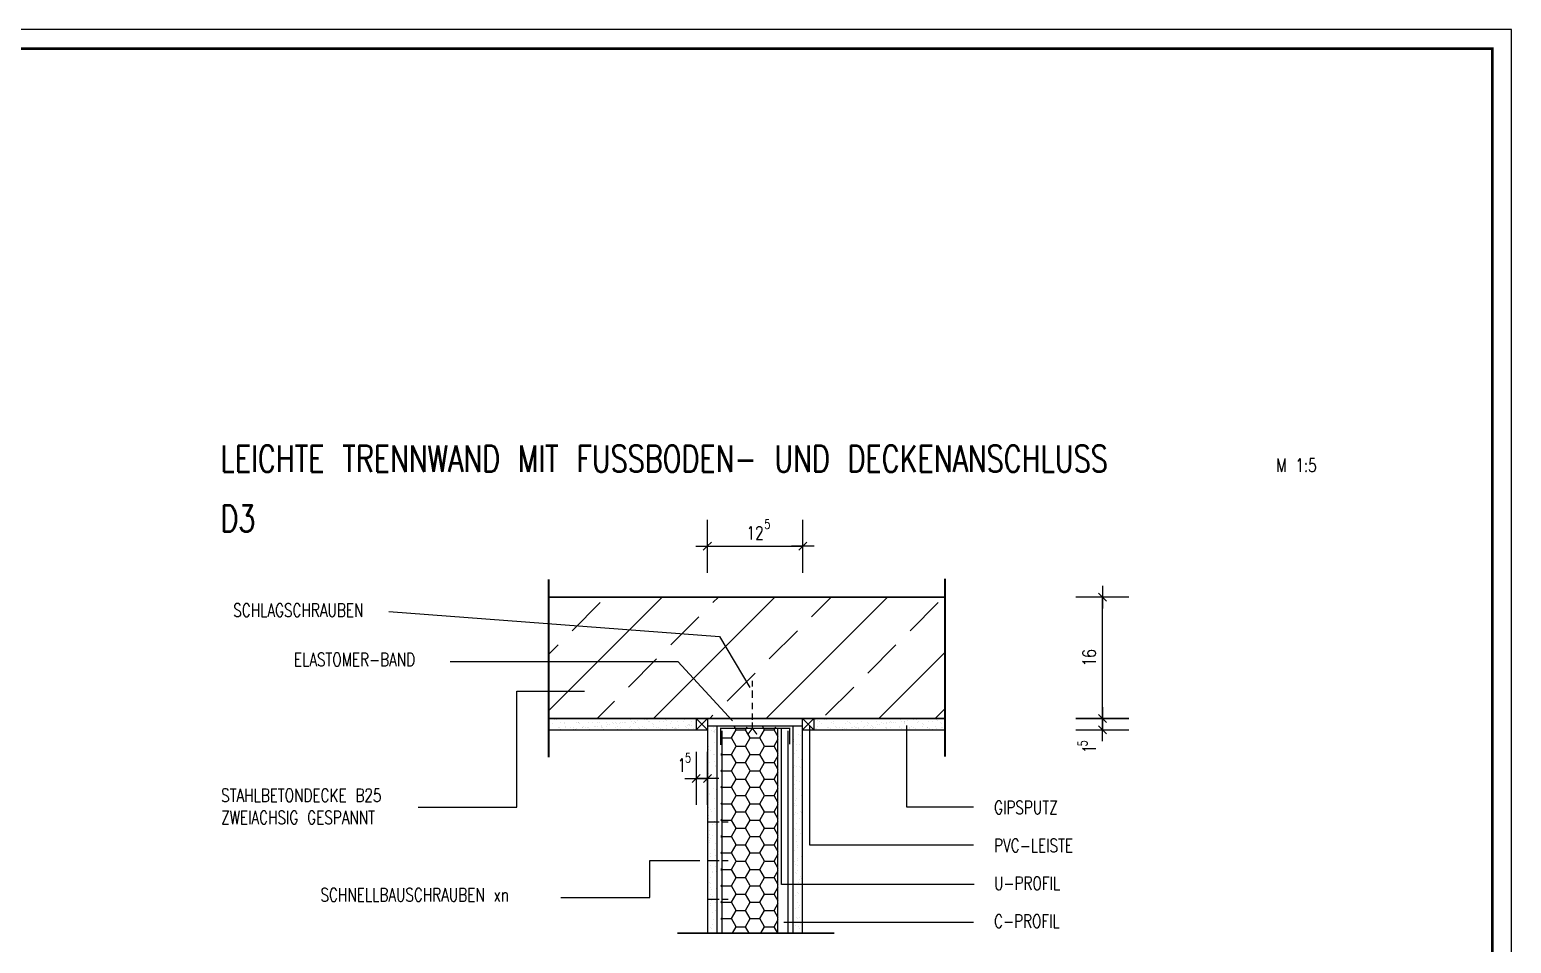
# Model space of a CAD drawing. Extents: x 0 to 21025, y 0 to 14850.
# Drawn here: x 11258 to 21025, y 8828 to 14850 of the extents above; entities that cross this region are included whole.
import ezdxf
from ezdxf.enums import TextEntityAlignment as Align

# ---------------------------------------------------------------- set-up
doc = ezdxf.new("R2010")
doc.units = 0
doc.header["$LTSCALE"] = 175
doc.linetypes.add('GESTRICHELT', pattern=[0.75, 0.5, -0.25])
doc.layers.get('0').update_dxf_attribs({"linetype": 'CONTINUOUS'})
doc.layers.get('DEFPOINTS').update_dxf_attribs({"linetype": 'CONTINUOUS'})
for name, color, linetype in [('BEMASSUNG', 7, 'CONTINUOUS'), ('DAEMMUNG', 4, 'CONTINUOUS'), ('DECKEN', 7, 'CONTINUOUS'), ('DRAHTANKER', 7, 'CONTINUOUS'), ('LEGENDE-35', 7, 'CONTINUOUS'), ('LEGENDE-70', 7, 'CONTINUOUS'), ('MAUERWERK', 6, 'CONTINUOUS'), ('SCHNITTKANTEN', 1, 'GESTRICHELT'), ('SCHRAFFUR', 2, 'CONTINUOUS'), ('TRENNWAND', 8, 'CONTINUOUS')]:
    doc.layers.add(name, color=color, linetype=linetype)
doc.styles.get("Standard").update_dxf_attribs({"font": 'TXT.SHX', "width": 0.75})
doc.dimstyles.get("Standard").update_dxf_attribs({"dimtxt": 0.18, "dimasz": 0.18, "dimexe": 0.18, "dimexo": 0.0625, "dimgap": 0.09, "dimtad": 0, "dimtih": 1, "dimtoh": 1, "dimzin": 0, "dimcen": 0.09, "dimazin": 3, "dimtfac": 1, "dimtofl": 0, "dimtmove": 0, "dimatfit": 3})

# ---------------------------------------------------------------- blocks, each defined once
blk = doc.blocks.new('*X69')
at = {"color": 0}
for p, q in [((13952.375735, 12467.451494), (14699.92424, 13215)), ((13952.375735, 13209.913614), (13957.46212, 13215)), ((14642.386361, 12415), (15442.386361, 13215)), ((15034.857934, 13178.702634), (15071.1553, 13215)), ((15384.848481, 12415), (16184.848481, 13215)), ((15684.51229, 13085.894869), (15813.61742, 13215)), ((14106.780284, 12993.087104), (14292.395814, 13178.702634)), ((16334.166645, 12993.087104), (16519.782175, 13178.702634)), ((14756.434639, 12900.279339), (14942.050169, 13085.894869)), ((15406.088994, 12807.471574), (15591.704525, 12993.087104)), ((13952.375735, 12838.682555), (14013.972519, 12900.279339)), ((16055.74335, 12714.663809), (16241.35888, 12900.279339)), ((14478.011344, 12621.856044), (14663.626874, 12807.471574)), ((16127.310601, 12415), (16564.992137, 12852.681536)), ((15127.665699, 12529.048279), (15313.281229, 12714.663809)), ((15777.320055, 12436.240514), (15962.935585, 12621.856044)), ((14271.1553, 12415), (14385.203579, 12529.048279)), ((15013.61742, 12415), (15034.857934, 12436.240514)), ((16498.541661, 12415), (16564.992137, 12481.450477))]:
    blk.add_line(p, q, dxfattribs=at)
blk = doc.blocks.new('*X71')
at = {"color": 0}
for p, q in [((15025.933963, 12334.803902), (15025.933963, 12334.803902)), ((15035.816656, 12354.816391), (15035.816656, 12354.816391)), ((15036.092365, 12329.314554), (15036.092365, 12329.314554)), ((15042.486637, 12332.570072), (15042.486637, 12332.570072)), ((15043.465138, 12322.558652), (15043.465138, 12322.558652)), ((15046.754305, 12337.544952), (15046.754305, 12337.544952)), ((15052.684485, 12344.070399), (15052.684485, 12344.070399)), ((15005.205314, 12212.325999), (15005.205314, 12212.325999)), ((15008.482628, 12228.940369), (15008.482628, 12228.940369)), ((15045.006371, 12255.497121), (15045.006371, 12255.497121)), ((15012.843081, 12125.948411), (15012.843081, 12125.948411)), ((15021.148129, 12204.994375), (15021.148129, 12204.994375)), ((15040.004804, 12180.438141), (15040.004804, 12180.438141)), ((15045.362472, 12130.22967), (15045.362472, 12130.22967)), ((15047.526106, 12178.42417), (15047.526106, 12178.42417)), ((15001.74498, 12070.205487), (15001.74498, 12070.205487)), ((15008.166385, 12054.097761), (15008.166385, 12054.097761)), ((15025.034214, 12043.351769), (15025.034214, 12043.351769)), ((15028.902582, 12024.496663), (15028.902582, 12024.496663)), ((15041.557956, 12033.723616), (15041.557956, 12033.723616)), ((15048.930729, 12026.967714), (15048.930729, 12026.967714)), ((15049.722924, 12027.237713), (15049.722924, 12027.237713)), ((15050.04584, 12101.35122), (15050.04584, 12101.35122)), ((15052.565574, 12024.278269), (15052.565574, 12024.278269)), ((15053.453264, 12104.830286), (15053.453264, 12104.830286)), ((15000.997607, 11984.708776), (15000.997607, 11984.708776)), ((15003.298132, 11923.490962), (15003.298132, 11923.490962)), ((15010.670905, 11916.73506), (15010.670905, 11916.73506)), ((15011.451248, 11918.63313), (15011.451248, 11918.63313)), ((15040.47152, 11953.933671), (15040.47152, 11953.933671)), ((15055.085309, 11947.205318), (15055.085309, 11947.205318)), ((15057.339349, 11943.187679), (15057.339349, 11943.187679)), ((15003.517341, 11907.635825), (15003.517341, 11907.635825)), ((15006.037076, 11830.562874), (15006.037076, 11830.562874)), ((15045.470395, 11884.847202), (15045.470395, 11884.847202)), ((15048.331091, 11819.922432), (15048.331091, 11819.922432)), ((15057.605043, 11870.132367), (15057.605043, 11870.132367)), ((15007.210571, 11774.614549), (15007.210571, 11774.614549)), ((15008.55681, 11753.489924), (15008.55681, 11753.489924)), ((15015.8117, 11815.641172), (15015.8117, 11815.641172)), ((15025.802993, 11804.111656), (15025.802993, 11804.111656)), ((15047.023547, 11738.132678), (15047.023547, 11738.132678)), ((15054.39632, 11731.376775), (15054.39632, 11731.376775)), ((15060.124777, 11793.059417), (15060.124777, 11793.059417)), ((15008.763723, 11627.900024), (15008.763723, 11627.900024)), ((15011.076544, 11676.416973), (15011.076544, 11676.416973)), ((15012.821249, 11653.215041), (15012.821249, 11653.215041)), ((15029.689078, 11642.469049), (15029.689078, 11642.469049)), ((15031.871201, 11714.189424), (15031.871201, 11714.189424)), ((15052.691544, 11716.930474), (15052.691544, 11716.930474)), ((15058.108127, 11703.947567), (15058.108127, 11703.947567)), ((15013.596279, 11599.344022), (15013.596279, 11599.344022)), ((15014.419867, 11608.325891), (15014.419867, 11608.325891)), ((15016.136496, 11621.144122), (15016.136496, 11621.144122)), ((15045.126383, 11553.050952), (15045.126383, 11553.050952)), ((15050.935986, 11589.256264), (15050.935986, 11589.256264)), ((15061.994212, 11542.30496), (15061.994212, 11542.30496)), ((15012.676162, 11479.02361), (15012.676162, 11479.02361)), ((15016.116013, 11522.271071), (15016.116013, 11522.271071)), ((15018.635747, 11445.198121), (15018.635747, 11445.198121)), ((15018.780319, 11505.333934), (15018.780319, 11505.333934)), ((15051.299711, 11509.615193), (15051.299711, 11509.615193)), ((15052.489138, 11442.541739), (15052.489138, 11442.541739)), ((15059.861912, 11435.785837), (15059.861912, 11435.785837)), ((15002.038806, 11341.750419), (15002.038806, 11341.750419)), ((15014.229314, 11332.309085), (15014.229314, 11332.309085)), ((15021.155482, 11368.12517), (15021.155482, 11368.12517)), ((15030.457856, 11403.228937), (15030.457856, 11403.228937)), ((15034.839821, 11403.882185), (15034.839821, 11403.882185)), ((15055.660163, 11406.623235), (15055.660163, 11406.623235)), ((15017.388486, 11298.018652), (15017.388486, 11298.018652)), ((15017.476112, 11252.332322), (15017.476112, 11252.332322)), ((15021.602087, 11325.553183), (15021.602087, 11325.553183)), ((15023.675216, 11291.052219), (15023.675216, 11291.052219)), ((15034.343941, 11241.58633), (15034.343941, 11241.58633)), ((15056.401578, 11293.665326), (15056.401578, 11293.665326)), ((15000.928596, 11192.285645), (15000.928596, 11192.285645)), ((15018.141753, 11183.432672), (15018.141753, 11183.432672)), ((15021.748938, 11195.026695), (15021.748938, 11195.026695)), ((15026.19495, 11213.979268), (15026.19495, 11213.979268)), ((15028.714685, 11136.906318), (15028.714685, 11136.906318)), ((15049.781246, 11152.168233), (15049.781246, 11152.168233)), ((15054.26833, 11199.307954), (15054.26833, 11199.307954)), ((15057.954729, 11146.950801), (15057.954729, 11146.950801)), ((15002.807585, 11102.510307), (15002.807585, 11102.510307)), ((15031.234419, 11059.833367), (15031.234419, 11059.833367)), ((15037.80844, 11093.574947), (15037.80844, 11093.574947)), ((15058.628782, 11096.315997), (15058.628782, 11096.315997)), ((15019.694905, 11036.718147), (15019.694905, 11036.718147)), ((15027.067678, 11029.962245), (15027.067678, 11029.962245)), ((15035.112719, 11002.346217), (15035.112719, 11002.346217))]:
    blk.add_line(p, q, dxfattribs=at)
blk = doc.blocks.new('*X72')
at = {"color": 0}
for p, q in [((15564.576824, 12338.151908), (15564.576824, 12338.151908)), ((15601.168366, 12306.968926), (15601.168366, 12306.968926)), ((15621.988708, 12309.709976), (15621.988708, 12309.709976)), ((15566.384489, 12255.55775), (15566.384489, 12255.55775)), ((15567.096558, 12261.078957), (15567.096558, 12261.078957)), ((15568.17081, 12277.628458), (15568.17081, 12277.628458)), ((15583.252318, 12244.811758), (15583.252318, 12244.811758)), ((15602.970301, 12245.7406), (15602.970301, 12245.7406)), ((15611.671367, 12306.290275), (15611.671367, 12306.290275)), ((15621.044585, 12302.474734), (15621.044585, 12302.474734)), ((15623.564319, 12225.401783), (15623.564319, 12225.401783)), ((15564.710476, 12135.507947), (15564.710476, 12135.507947)), ((15569.616292, 12184.006006), (15569.616292, 12184.006006)), ((15583.717032, 12201.105393), (15583.717032, 12201.105393)), ((15598.689623, 12155.393661), (15598.689623, 12155.393661)), ((15615.557452, 12144.647669), (15615.557452, 12144.647669)), ((15567.257142, 12095.372386), (15567.257142, 12095.372386)), ((15572.136027, 12106.933056), (15572.136027, 12106.933056)), ((15574.655761, 12029.860105), (15574.655761, 12029.860105)), ((15588.077484, 12098.113436), (15588.077484, 12098.113436)), ((15604.523452, 12099.026075), (15604.523452, 12099.026075)), ((15611.896226, 12092.270173), (15611.896226, 12092.270173)), ((15620.596875, 12102.394695), (15620.596875, 12102.394695)), ((15566.263628, 11988.793422), (15566.263628, 11988.793422)), ((15573.636401, 11982.03752), (15573.636401, 11982.03752)), ((15577.175495, 11952.787154), (15577.175495, 11952.787154)), ((15584.021096, 12005.571645), (15584.021096, 12005.571645)), ((15604.136986, 11996.661687), (15604.136986, 11996.661687)), ((15608.435892, 11950.149662), (15608.435892, 11950.149662)), ((15624.957328, 11999.402737), (15624.957328, 11999.402737)), ((15570.176067, 11839.917008), (15570.176067, 11839.917008)), ((15571.039352, 11854.675031), (15571.039352, 11854.675031)), ((15579.69523, 11875.714203), (15579.69523, 11875.714203)), ((15586.685651, 11890.798154), (15586.685651, 11890.798154)), ((15587.907181, 11843.929039), (15587.907181, 11843.929039)), ((15616.326231, 11905.407556), (15616.326231, 11905.407556)), ((15570.225761, 11785.065147), (15570.225761, 11785.065147)), ((15582.214964, 11798.641252), (15582.214964, 11798.641252)), ((15584.734698, 11721.568302), (15584.734698, 11721.568302)), ((15591.046103, 11787.806197), (15591.046103, 11787.806197)), ((15603.344487, 11754.510941), (15603.344487, 11754.510941)), ((15609.989044, 11803.435137), (15609.989044, 11803.435137)), ((15617.361817, 11796.679235), (15617.361817, 11796.679235)), ((15620.212315, 11743.764949), (15620.212315, 11743.764949)), ((15623.565495, 11792.087456), (15623.565495, 11792.087456)), ((15571.729219, 11693.202483), (15571.729219, 11693.202483)), ((15579.101993, 11686.446581), (15579.101993, 11686.446581)), ((15587.254433, 11644.495351), (15587.254433, 11644.495351)), ((15607.105605, 11686.354449), (15607.105605, 11686.354449)), ((15613.901483, 11654.558723), (15613.901483, 11654.558723)), ((15575.641659, 11544.32607), (15575.641659, 11544.32607)), ((15588.67596, 11604.688926), (15588.67596, 11604.688926)), ((15589.65427, 11580.490915), (15589.65427, 11580.490915)), ((15589.774167, 11567.4224), (15589.774167, 11567.4224)), ((15573.19438, 11474.757908), (15573.19438, 11474.757908)), ((15575.694215, 11453.792311), (15575.694215, 11453.792311)), ((15592.293901, 11490.349449), (15592.293901, 11490.349449)), ((15592.562044, 11443.046319), (15592.562044, 11443.046319)), ((15594.014723, 11477.498958), (15594.014723, 11477.498958)), ((15615.454635, 11507.844198), (15615.454635, 11507.844198)), ((15620.981094, 11504.524837), (15620.981094, 11504.524837)), ((15622.827408, 11501.088296), (15622.827408, 11501.088296)), ((15577.19481, 11397.611545), (15577.19481, 11397.611545)), ((15584.567584, 11390.855643), (15584.567584, 11390.855643)), ((15594.813636, 11413.276499), (15594.813636, 11413.276499)), ((15597.33337, 11336.203548), (15597.33337, 11336.203548)), ((15607.99935, 11353.628222), (15607.99935, 11353.628222)), ((15610.074224, 11376.04721), (15610.074224, 11376.04721)), ((15619.367074, 11358.967785), (15619.367074, 11358.967785)), ((15624.867179, 11342.88223), (15624.867179, 11342.88223)), ((15581.10725, 11248.735131), (15581.10725, 11248.735131)), ((15592.622889, 11270.183676), (15592.622889, 11270.183676)), ((15599.853104, 11259.130597), (15599.853104, 11259.130597)), ((15564.911773, 11142.327689), (15564.911773, 11142.327689)), ((15576.163, 11164.450669), (15576.163, 11164.450669)), ((15593.330823, 11203.806207), (15593.330823, 11203.806207)), ((15596.983342, 11167.191719), (15596.983342, 11167.191719)), ((15602.372839, 11182.057646), (15602.372839, 11182.057646)), ((15620.920226, 11212.25326), (15620.920226, 11212.25326)), ((15580.349079, 11052.909592), (15580.349079, 11052.909592)), ((15582.660402, 11102.020606), (15582.660402, 11102.020606)), ((15590.033175, 11095.264704), (15590.033175, 11095.264704)), ((15597.216908, 11042.1636), (15597.216908, 11042.1636)), ((15604.892573, 11104.984696), (15604.892573, 11104.984696)), ((15613.042843, 11065.739971), (15613.042843, 11065.739971)), ((15624.832665, 11063.376846), (15624.832665, 11063.376846)), ((15607.412307, 11027.911745), (15607.412307, 11027.911745))]:
    blk.add_line(p, q, dxfattribs=at)
blk = doc.blocks.new('*X77')
at = {"color": 0}
for p, q in [((15156.249974, 12286.735431), (15187.499974, 12340.862019)), ((15187.499927, 12340.861962), (15176.450575, 12360)), ((15187.5, 12340.86195), (15250, 12340.86195)), ((15281.249927, 12286.735374), (15249.999927, 12340.861962)), ((15249.999973, 12340.862019), (15261.049292, 12360)), ((15343.749973, 12286.735432), (15374.999973, 12340.86202)), ((15374.999926, 12340.861961), (15363.950574, 12360)), ((15375, 12340.86195), (15437.5, 12340.86195)), ((15465, 12293.230436), (15437.499926, 12340.861961)), ((15437.499973, 12340.86202), (15448.549291, 12360)), ((15093.749927, 12286.735374), (15090, 12293.230439)), ((15090, 12280.240286), (15093.749974, 12286.735431)), ((15093.75, 12286.735363), (15156.25, 12286.735363)), ((15187.499927, 12232.608786), (15156.249927, 12286.735374)), ((15156.249973, 12178.482256), (15187.499973, 12232.608844)), ((15187.5, 12232.608775), (15250, 12232.608775)), ((15281.249927, 12178.482198), (15249.999927, 12232.608786)), ((15249.999973, 12232.608844), (15281.249973, 12286.735432)), ((15281.25, 12286.735363), (15343.75, 12286.735363)), ((15374.999926, 12232.608786), (15343.749926, 12286.735374)), ((15343.749973, 12178.482256), (15374.999973, 12232.608844)), ((15375, 12232.608775), (15437.5, 12232.608775)), ((15465, 12184.977261), (15437.499926, 12232.608786)), ((15437.499973, 12232.608844), (15465, 12280.240289)), ((15093.749927, 12178.482199), (15090, 12184.977264)), ((15090, 12171.987111), (15093.749974, 12178.482256)), ((15093.75, 12178.482188), (15156.25, 12178.482188)), ((15187.499927, 12124.355611), (15156.249927, 12178.482199)), ((15156.249973, 12070.229081), (15187.499973, 12124.355668)), ((15187.5, 12124.3556), (15250, 12124.3556)), ((15281.249927, 12070.229023), (15249.999927, 12124.355611)), ((15249.999973, 12124.355669), (15281.249973, 12178.482256)), ((15281.25, 12178.482188), (15343.75, 12178.482188)), ((15374.999927, 12124.355611), (15343.749927, 12178.482198)), ((15343.749973, 12070.229081), (15374.999973, 12124.355669)), ((15375, 12124.3556), (15437.5, 12124.3556)), ((15465, 12076.724086), (15437.499926, 12124.355611)), ((15437.499972, 12124.355669), (15465, 12171.987114)), ((15093.749928, 12070.229023), (15090, 12076.724089)), ((15090, 12063.733936), (15093.749973, 12070.229081)), ((15093.75, 12070.229013), (15156.25, 12070.229013)), ((15187.499927, 12016.102436), (15156.249927, 12070.229023)), ((15156.249973, 11961.975905), (15187.499973, 12016.102493)), ((15187.5, 12016.102425), (15250, 12016.102425)), ((15281.249927, 11961.975848), (15249.999927, 12016.102436)), ((15249.999973, 12016.102493), (15281.249973, 12070.229081)), ((15281.25, 12070.229013), (15343.75, 12070.229013)), ((15374.999927, 12016.102435), (15343.749927, 12070.229023)), ((15343.749972, 11961.975906), (15374.999972, 12016.102493)), ((15375, 12016.102425), (15437.5, 12016.102425)), ((15465, 11968.470911), (15437.499927, 12016.102435)), ((15437.499972, 12016.102494), (15465, 12063.733939)), ((15093.749928, 11961.975848), (15090, 11968.470914)), ((15090, 11955.480761), (15093.749973, 11961.975905)), ((15093.75, 11961.975838), (15156.25, 11961.975838)), ((15187.499928, 11907.84926), (15156.249928, 11961.975848)), ((15249.999973, 11907.849318), (15281.249973, 11961.975906)), ((15281.25, 11961.975838), (15343.75, 11961.975838)), ((15374.999927, 11907.84926), (15343.749927, 11961.975848)), ((15437.499972, 11907.849318), (15465, 11955.480764)), ((15093.749928, 11853.722673), (15090, 11860.217739)), ((15090, 11847.227586), (15093.749973, 11853.72273)), ((15093.75, 11853.722663), (15156.25, 11853.722663)), ((15187.499928, 11799.596085), (15156.249928, 11853.722673)), ((15156.249973, 11853.72273), (15187.499973, 11907.849318)), ((15187.5, 11907.84925), (15250, 11907.84925)), ((15281.249927, 11853.722672), (15249.999927, 11907.84926)), ((15249.999972, 11799.596143), (15281.249972, 11853.72273)), ((15281.25, 11853.722663), (15343.75, 11853.722663)), ((15374.999927, 11799.596085), (15343.749927, 11853.722672)), ((15343.749972, 11853.72273), (15374.999972, 11907.849318)), ((15375, 11907.84925), (15437.5, 11907.84925)), ((15465, 11860.217736), (15437.499927, 11907.84926)), ((15437.499972, 11799.596143), (15465, 11847.227589)), ((15093.749928, 11745.469497), (15090, 11751.964564)), ((15090, 11738.974411), (15093.749973, 11745.469555)), ((15093.75, 11745.469488), (15156.25, 11745.469488)), ((15187.499928, 11691.34291), (15156.249928, 11745.469497)), ((15156.249973, 11745.469555), (15187.499973, 11799.596142)), ((15187.5, 11799.596075), (15250, 11799.596075)), ((15281.249928, 11745.469497), (15249.999928, 11799.596085)), ((15249.999972, 11691.342967), (15281.249972, 11745.469555)), ((15281.25, 11745.469488), (15343.75, 11745.469488)), ((15374.999927, 11691.342909), (15343.749927, 11745.469497)), ((15343.749972, 11745.469555), (15374.999972, 11799.596143)), ((15375, 11799.596075), (15437.5, 11799.596075)), ((15465, 11751.964561), (15437.499927, 11799.596084)), ((15437.499972, 11691.342968), (15465, 11738.974414)), ((15093.749929, 11637.216322), (15090, 11643.711389)), ((15090, 11630.721236), (15093.749973, 11637.216379)), ((15093.75, 11637.216313), (15156.25, 11637.216313)), ((15187.499928, 11583.089734), (15156.249928, 11637.216322)), ((15156.249972, 11637.216379), (15187.499972, 11691.342967)), ((15187.5, 11691.3429), (15250, 11691.3429)), ((15281.249928, 11637.216322), (15249.999928, 11691.342909)), ((15249.999972, 11583.089792), (15281.249972, 11637.21638)), ((15281.25, 11637.216313), (15343.75, 11637.216313)), ((15374.999928, 11583.089734), (15343.749928, 11637.216322)), ((15343.749972, 11637.21638), (15374.999972, 11691.342967)), ((15375, 11691.3429), (15437.5, 11691.3429)), ((15465, 11643.711386), (15437.499927, 11691.342909)), ((15437.499971, 11583.089792), (15465, 11630.721239)), ((15093.749929, 11528.963147), (15090, 11535.458214)), ((15090, 11522.468061), (15093.749972, 11528.963204)), ((15093.75, 11528.963138), (15156.25, 11528.963138)), ((15187.499929, 11474.836559), (15156.249929, 11528.963147)), ((15156.249972, 11528.963204), (15187.499972, 11583.089792)), ((15187.5, 11583.089725), (15250, 11583.089725)), ((15281.249928, 11528.963146), (15249.999928, 11583.089734)), ((15249.999972, 11474.836616), (15281.249972, 11528.963204)), ((15281.25, 11528.963138), (15343.75, 11528.963138)), ((15374.999928, 11474.836559), (15343.749928, 11528.963146)), ((15343.749972, 11528.963204), (15374.999972, 11583.089792)), ((15375, 11583.089725), (15437.5, 11583.089725)), ((15465, 11535.458211), (15437.499927, 11583.089734)), ((15156.249972, 11420.710029), (15187.499972, 11474.836616)), ((15187.5, 11474.83655), (15250, 11474.83655)), ((15281.249928, 11420.709971), (15249.999928, 11474.836559)), ((15343.749971, 11420.710029), (15374.999971, 11474.836617)), ((15375, 11474.83655), (15437.5, 11474.83655)), ((15465, 11427.205036), (15437.499928, 11474.836558)), ((15437.499971, 11474.836617), (15465, 11522.468064)), ((15093.749929, 11420.709971), (15090, 11427.205039)), ((15090, 11414.214886), (15093.749972, 11420.710028)), ((15093.75, 11420.709963), (15156.25, 11420.709963)), ((15187.499929, 11366.583384), (15156.249929, 11420.709971)), ((15156.249972, 11312.456853), (15187.499972, 11366.583441)), ((15187.5, 11366.583375), (15250, 11366.583375)), ((15281.249929, 11312.456796), (15249.999929, 11366.583383)), ((15249.999972, 11366.583441), (15281.249972, 11420.710029)), ((15281.25, 11420.709963), (15343.75, 11420.709963)), ((15374.999928, 11366.583383), (15343.749928, 11420.709971)), ((15343.749971, 11312.456854), (15374.999971, 11366.583441)), ((15375, 11366.583375), (15437.5, 11366.583375)), ((15465, 11318.951861), (15437.499928, 11366.583383)), ((15437.499971, 11366.583441), (15465, 11414.214889)), ((15093.749929, 11312.456796), (15090, 11318.951864)), ((15090, 11305.961711), (15093.749972, 11312.456853)), ((15093.75, 11312.456788), (15156.25, 11312.456788)), ((15187.499929, 11258.330208), (15156.249929, 11312.456796)), ((15156.249972, 11204.203678), (15187.499972, 11258.330266)), ((15187.5, 11258.3302), (15250, 11258.3302)), ((15281.249929, 11204.20362), (15249.999929, 11258.330208)), ((15249.999971, 11258.330266), (15281.249971, 11312.456853)), ((15281.25, 11312.456788), (15343.75, 11312.456788)), ((15374.999928, 11258.330208), (15343.749928, 11312.456796)), ((15343.749971, 11204.203678), (15374.999971, 11258.330266)), ((15375, 11258.3302), (15437.5, 11258.3302)), ((15465, 11210.698686), (15437.499928, 11258.330208)), ((15437.499971, 11258.330266), (15465, 11305.961714)), ((15093.749929, 11204.203621), (15090, 11210.698689)), ((15090, 11197.708536), (15093.749972, 11204.203678)), ((15093.75, 11204.203613), (15156.25, 11204.203613)), ((15187.499929, 11150.077033), (15156.249929, 11204.203621)), ((15156.249971, 11095.950503), (15187.499971, 11150.07709)), ((15187.5, 11150.077025), (15250, 11150.077025)), ((15281.249929, 11095.950445), (15249.999929, 11150.077033)), ((15249.999971, 11150.07709), (15281.249971, 11204.203678)), ((15281.25, 11204.203613), (15343.75, 11204.203613)), ((15374.999929, 11150.077032), (15343.749929, 11204.20362)), ((15343.749971, 11095.950503), (15374.999971, 11150.077091)), ((15375, 11150.077025), (15437.5, 11150.077025)), ((15465, 11102.445511), (15437.499928, 11150.077032)), ((15437.499971, 11150.077091), (15465, 11197.708539)), ((15093.74993, 11095.950445), (15090, 11102.445514)), ((15090, 11089.455361), (15093.749972, 11095.950502)), ((15093.75, 11095.950438), (15156.25, 11095.950438)), ((15187.499929, 11041.823857), (15156.249929, 11095.950445)), ((15163.352923, 11000), (15187.499971, 11041.823915)), ((15187.5, 11041.82385), (15250, 11041.82385)), ((15274.146944, 11000), (15249.999929, 11041.823857)), ((15249.999971, 11041.823915), (15281.249971, 11095.950503)), ((15281.25, 11095.950438), (15343.75, 11095.950438)), ((15374.999929, 11041.823857), (15343.749929, 11095.950445)), ((15350.852922, 11000), (15374.999971, 11041.823915)), ((15375, 11041.82385), (15437.5, 11041.82385)), ((15461.646944, 11000), (15437.499929, 11041.823857)), ((15437.49997, 11041.823915), (15465, 11089.455364))]:
    blk.add_line(p, q, dxfattribs=at)
blk = doc.blocks.new('MASSHILFSLINIE')
for points in [[(0, -175), (0, 175)], [(75, 0), (-75, 0)], [(0, 0), (-26.516504, -26.516504)], [(0, 0), (26.516504, 26.516504)]]:
    blk.add_lwpolyline(points)
blk = doc.blocks.new('*D99')
at = {"color": 0, "linetype": 'BYBLOCK'}
blk.add_line((16021, 13550), (16649, 13550), dxfattribs=at)
at = {"layer": 'DEFPOINTS', "color": 0, "linetype": 'BYBLOCK'}
for p in [(16650, 13550), (16020, 12320), (16650, 12320)]:
    blk.add_point(p, dxfattribs=at)
at = {"color": 0, "linetype": 'BYBLOCK', "rotation": 180}
blk.add_blockref('MASSHILFSLINIE', (16020, 13550), dxfattribs=at)
at = {"color": 0, "linetype": 'BYBLOCK'}
blk.add_blockref('MASSHILFSLINIE', (16650, 13550), dxfattribs=at)
at = {"color": 0, "linetype": 'BYBLOCK', "width": 0.75}
blk.add_text('12', height=87.5, dxfattribs=at).set_placement((16335, 13637.5), align=Align.MIDDLE_CENTER)
blk = doc.blocks.new('*D103')
at = {"color": 0, "linetype": 'BYBLOCK'}
blk.add_line((16020.357827, 12020.090071), (15947.609987, 12020.090071), dxfattribs=at)
at = {"layer": 'DEFPOINTS', "color": 0, "linetype": 'BYBLOCK'}
for p in [(15946.609987, 12209.009781), (16021.357827, 12209.009781), (15946.609987, 12020.090071)]:
    blk.add_point(p, dxfattribs=at)
at = {"color": 0, "linetype": 'BYBLOCK', "rotation": 180}
blk.add_blockref('MASSHILFSLINIE', (15946.609987, 12020.090071), dxfattribs=at)
at = {"color": 0, "linetype": 'BYBLOCK'}
blk.add_blockref('MASSHILFSLINIE', (16021.357827, 12020.090071), dxfattribs=at)
at = {"color": 0, "linetype": 'BYBLOCK', "width": 0.75}
blk.add_text('1', height=87.5, dxfattribs=at).set_placement((15851.327063, 12107.590071), align=Align.MIDDLE_CENTER)
blk = doc.blocks.new('*D106')
at = {"color": 0, "linetype": 'BYBLOCK'}
blk.add_line((18624.167458, 12341.808311), (18624.167458, 12414.10418), dxfattribs=at)
at = {"layer": 'DEFPOINTS', "color": 0, "linetype": 'BYBLOCK'}
for p in [(17578.177313, 12415.10418), (18624.167458, 12415.10418), (17578.177313, 12340.808311)]:
    blk.add_point(p, dxfattribs=at)
at = {"color": 0, "linetype": 'BYBLOCK'}
for p, rotation in [((18624.167458, 12415.10418), 90), ((18624.167458, 12340.808311), 270)]:
    blk.add_blockref('MASSHILFSLINIE', p, dxfattribs=dict(at, rotation=rotation))
at = {"color": 0, "linetype": 'BYBLOCK', "width": 0.75}
blk.add_text('1', height=87.5, rotation=90, dxfattribs=at).set_placement((18536.667458, 12215), align=Align.MIDDLE_CENTER)
blk = doc.blocks.new('*D105')
at = {"color": 0, "linetype": 'BYBLOCK'}
blk.add_line((18624.167458, 12416.10418), (18624.167458, 13214), dxfattribs=at)
at = {"layer": 'DEFPOINTS', "color": 0, "linetype": 'BYBLOCK'}
for p in [(17570, 13215), (18624.167458, 13215), (17578.177313, 12415.10418)]:
    blk.add_point(p, dxfattribs=at)
at = {"color": 0, "linetype": 'BYBLOCK'}
for p, rotation in [((18624.167458, 13215), 90), ((18624.167458, 12415.10418), 270)]:
    blk.add_blockref('MASSHILFSLINIE', p, dxfattribs=dict(at, rotation=rotation))
at = {"color": 0, "linetype": 'BYBLOCK', "width": 0.75}
blk.add_text('16', height=87.5, rotation=90, dxfattribs=at).set_placement((18536.667458, 12815.05209), align=Align.MIDDLE_CENTER)

msp = doc.modelspace()

# ---------------------------------------------------------------- linework, layer by layer
at = {"color": 0}
for p, q in [((14703.980399, 10278.838638), (14703.980399, 10278.838638)), ((14715.615171, 10300.334261), (14715.615171, 10300.334261)), ((14731.230428, 10302.390048), (14731.230428, 10302.390048)), ((14731.784618, 10309.108017), (14731.784618, 10309.108017)), ((14742.656374, 10308.515758), (14742.656374, 10308.515758)), ((14755.619971, 10305.600992), (14755.619971, 10305.600992)), ((14757.884236, 10285.192123), (14757.884236, 10285.192123)), ((14780.723087, 10278.470566), (14780.723087, 10278.470566)), ((14781.689019, 10285.998297), (14781.689019, 10285.998297)), ((14787.743968, 10257.83072), (14787.743968, 10257.83072)), ((14821.184108, 10309.517399), (14821.184108, 10309.517399)), ((14861.749884, 10281.389806), (14861.749884, 10281.389806)), ((14875.113274, 10286.168069), (14875.113274, 10286.168069)), ((14877.927766, 10284.160987), (14877.927766, 10284.160987)), ((14883.457346, 10279.09406), (14883.457346, 10279.09406)), ((14897.926796, 10309.149327), (14897.926796, 10309.149327)), ((14940.277617, 10282.391447), (14940.277617, 10282.391447)), ((14968.53753, 10286.33784), (14968.53753, 10286.33784)), ((14973.641144, 10305.424327), (14973.641144, 10305.424327)), ((14985.534606, 10258.195312), (14985.534606, 10258.195312)), ((14999.740762, 10281.508434), (14999.740762, 10281.508434)), ((15001.149862, 10260.2511), (15001.149862, 10260.2511)), ((15017.020306, 10282.023374), (15017.020306, 10282.023374)), ((15025.539406, 10263.462044), (15025.539406, 10263.462044)), ((15061.961786, 10286.507612), (15061.961786, 10286.507612)), ((15066.28779, 10268.82667), (15066.28779, 10268.82667)), ((15081.903046, 10270.882458), (15081.903046, 10270.882458)), ((15089.92456, 10307.838701), (15089.92456, 10307.838701)), ((15098.047102, 10284.942614), (15098.047102, 10284.942614)), ((15106.29259, 10274.093402), (15106.29259, 10274.093402)), ((15119.784292, 10280.477297), (15119.784292, 10280.477297)), ((15125.313872, 10275.410371), (15125.313872, 10275.410371)), ((15147.040974, 10279.458029), (15147.040974, 10279.458029)), ((15155.386042, 10286.677384), (15155.386042, 10286.677384)), ((15162.65623, 10281.513816), (15162.65623, 10281.513816)), ((15176.574835, 10285.944255), (15176.574835, 10285.944255)), ((15187.045774, 10284.724761), (15187.045774, 10284.724761)), ((15209.96809, 10306.807564), (15209.96809, 10306.807564)), ((15215.49767, 10301.740638), (15215.49767, 10301.740638)), ((15217.140611, 10257.816661), (15217.140611, 10257.816661)), ((15227.794158, 10290.089387), (15227.794158, 10290.089387)), ((15241.597288, 10277.824744), (15241.597288, 10277.824744)), ((15243.409414, 10292.145175), (15243.409414, 10292.145175)), ((15248.810298, 10286.847155), (15248.810298, 10286.847155)), ((15253.317524, 10285.576183), (15253.317524, 10285.576183)), ((15267.798958, 10295.356119), (15267.798958, 10295.356119)), ((15295.668345, 10258.818302), (15295.668345, 10258.818302)), ((15308.547342, 10300.720745), (15308.547342, 10300.720745)), ((15324.162598, 10302.776533), (15324.162598, 10302.776533)), ((15331.781086, 10304.155011), (15331.781086, 10304.155011)), ((15334.34432, 10288.495422), (15334.34432, 10288.495422)), ((15342.234554, 10287.016927), (15342.234554, 10287.016927)), ((15348.552142, 10305.987477), (15348.552142, 10305.987477)), ((15361.640818, 10276.793608), (15361.640818, 10276.793608)), ((15367.170398, 10271.726681), (15367.170398, 10271.726681)), ((15372.411033, 10258.45023), (15372.411033, 10258.45023)), ((15412.872054, 10289.497063), (15412.872054, 10289.497063)), ((15435.65881, 10287.186698), (15435.65881, 10287.186698)), ((15451.824616, 10303.123875), (15451.824616, 10303.123875)), ((15453.43783, 10261.36947), (15453.43783, 10261.36947)), ((15457.354196, 10298.056948), (15457.354196, 10298.056948)), ((15483.453814, 10274.141055), (15483.453814, 10274.141055)), ((15489.614742, 10289.128991), (15489.614742, 10289.128991)), ((15529.083065, 10287.35647), (15529.083065, 10287.35647)), ((15531.965563, 10262.371111), (15531.965563, 10262.371111)), ((15570.641538, 10292.04823), (15570.641538, 10292.04823)), ((15573.637612, 10300.471322), (15573.637612, 10300.471322)), ((15578.466776, 10258.581797), (15578.466776, 10258.581797)), ((15594.082033, 10260.637584), (15594.082033, 10260.637584)), ((15603.497344, 10273.109919), (15603.497344, 10273.109919)), ((15608.708252, 10262.003038), (15608.708252, 10262.003038)), ((15609.026924, 10268.042992), (15609.026924, 10268.042992)), ((15618.471576, 10263.848529), (15618.471576, 10263.848529)), ((15622.507321, 10287.526242), (15622.507321, 10287.526242)), ((15649.169272, 10293.049871), (15649.169272, 10293.049871)), ((16429.273755, 10292.918144), (16429.273755, 10292.918144)), ((16434.803615, 10303.340224), (16434.803615, 10303.340224)), ((16450.879919, 10259.406297), (16450.879919, 10259.406297)), ((16453.663299, 10296.129089), (16453.663299, 10296.129089)), ((16463.325624, 10289.054186), (16463.325624, 10289.054186)), ((16477.154436, 10276.582343), (16477.154436, 10276.582343)), ((16494.411683, 10301.493715), (16494.411683, 10301.493715)), ((16510.026939, 10303.549503), (16510.026939, 10303.549503)), ((16514.964099, 10309.652458), (16514.964099, 10309.652458)), ((16515.830411, 10306.259463), (16515.830411, 10306.259463)), ((16534.416483, 10306.760447), (16534.416483, 10306.760447)), ((16541.063717, 10285.736564), (16541.063717, 10285.736564)), ((16553.897125, 10276.214271), (16553.897125, 10276.214271)), ((16556.74988, 10289.223958), (16556.74988, 10289.223958)), ((16570.923449, 10258.375161), (16570.923449, 10258.375161)), ((16594.358145, 10307.261104), (16594.358145, 10307.261104)), ((16634.923921, 10279.133511), (16634.923921, 10279.133511)), ((16650.174136, 10289.393729), (16650.174136, 10289.393729)), ((16661.107247, 10284.705428), (16661.107247, 10284.705428)), ((16666.636827, 10279.638501), (16666.636827, 10279.638501)), ((16671.100833, 10306.893032), (16671.100833, 10306.893032)), ((16692.736445, 10255.722608), (16692.736445, 10255.722608)), ((16713.451654, 10280.135152), (16713.451654, 10280.135152)), ((16743.598392, 10289.563501), (16743.598392, 10289.563501)), ((16752.12763, 10309.812271), (16752.12763, 10309.812271)), ((16756.820625, 10305.968768), (16756.820625, 10305.968768)), ((16764.331117, 10259.354767), (16764.331117, 10259.354767)), ((16779.946374, 10261.410554), (16779.946374, 10261.410554)), ((16782.920243, 10282.052875), (16782.920243, 10282.052875)), ((16790.194343, 10279.767079), (16790.194343, 10279.767079)), ((16804.335917, 10264.621499), (16804.335917, 10264.621499)), ((16837.022647, 10289.733272), (16837.022647, 10289.733272)), ((16845.084301, 10269.986125), (16845.084301, 10269.986125)), ((16860.699558, 10272.041913), (16860.699558, 10272.041913)), ((16871.221139, 10282.686319), (16871.221139, 10282.686319)), ((16873.104041, 10308.383142), (16873.104041, 10308.383142)), ((16885.089101, 10275.252857), (16885.089101, 10275.252857)), ((16902.963773, 10281.021738), (16902.963773, 10281.021738)), ((16908.493353, 10275.954812), (16908.493353, 10275.954812)), ((16925.837485, 10280.617483), (16925.837485, 10280.617483)), ((16930.446903, 10289.903044), (16930.446903, 10289.903044)), ((16941.452742, 10282.673271), (16941.452742, 10282.673271)), ((16949.748873, 10283.68796), (16949.748873, 10283.68796)), ((16965.842285, 10285.884215), (16965.842285, 10285.884215)), ((16990.314649, 10255.560366), (16990.314649, 10255.560366)), ((16993.147571, 10307.352005), (16993.147571, 10307.352005)), ((16998.677151, 10302.285079), (16998.677151, 10302.285079)), ((17006.590669, 10291.248842), (17006.590669, 10291.248842)), ((17022.205926, 10293.304629), (17022.205926, 10293.304629)), ((17023.871159, 10290.072816), (17023.871159, 10290.072816)), ((17024.776769, 10278.369186), (17024.776769, 10278.369186)), ((17026.491561, 10283.319888), (17026.491561, 10283.319888)), ((17046.595469, 10296.515574), (17046.595469, 10296.515574)), ((17068.842382, 10256.562007), (17068.842382, 10256.562007)), ((17087.343853, 10301.8802), (17087.343853, 10301.8802)), ((17102.95911, 10303.935988), (17102.95911, 10303.935988)), ((17107.518357, 10286.239127), (17107.518357, 10286.239127)), ((17114.960567, 10304.699452), (17114.960567, 10304.699452)), ((17117.295415, 10290.242587), (17117.295415, 10290.242587)), ((17127.348653, 10307.146932), (17127.348653, 10307.146932)), ((17144.820299, 10277.338049), (17144.820299, 10277.338049)), ((17145.585071, 10256.193935), (17145.585071, 10256.193935)), ((17150.349879, 10272.271122), (17150.349879, 10272.271122)), ((17186.046091, 10287.240768), (17186.046091, 10287.240768)), ((17210.719671, 10290.412359), (17210.719671, 10290.412359)), ((17226.611867, 10259.113175), (17226.611867, 10259.113175)), ((17235.004098, 10303.668316), (17235.004098, 10303.668316)), ((17240.533678, 10298.601389), (17240.533678, 10298.601389)), ((17262.788779, 10286.872696), (17262.788779, 10286.872696)), ((17266.633295, 10274.685496), (17266.633295, 10274.685496)), ((14744.546175, 10250.711045), (14744.546175, 10250.711045)), ((14747.72386, 10247.948903), (14747.72386, 10247.948903)), ((14760.374731, 10239.889409), (14760.374731, 10239.889409)), ((14793.273548, 10252.763793), (14793.273548, 10252.763793)), ((14823.073908, 10251.712686), (14823.073908, 10251.712686)), ((14824.028238, 10236.932595), (14824.028238, 10236.932595)), ((14839.643494, 10238.988383), (14839.643494, 10238.988383)), ((14841.148116, 10248.118675), (14841.148116, 10248.118675)), ((14853.798987, 10240.059181), (14853.798987, 10240.059181)), ((14864.033038, 10242.199327), (14864.033038, 10242.199327)), ((14899.816597, 10251.344614), (14899.816597, 10251.344614)), ((14904.781422, 10247.563954), (14904.781422, 10247.563954)), ((14909.556964, 10255.178167), (14909.556964, 10255.178167)), ((14920.396678, 10249.619741), (14920.396678, 10249.619741)), ((14934.572371, 10248.288446), (14934.572371, 10248.288446)), ((14944.786222, 10252.830686), (14944.786222, 10252.830686)), ((14947.223243, 10240.228952), (14947.223243, 10240.228952)), ((14980.843393, 10254.263853), (14980.843393, 10254.263853)), ((15027.996627, 10248.458218), (15027.996627, 10248.458218)), ((15029.600494, 10254.147031), (15029.600494, 10254.147031)), ((15035.130074, 10249.080104), (15035.130074, 10249.080104)), ((15040.647499, 10240.398724), (15040.647499, 10240.398724)), ((15059.371127, 10255.265494), (15059.371127, 10255.265494)), ((15121.420883, 10248.62799), (15121.420883, 10248.62799)), ((15134.071755, 10240.568495), (15134.071755, 10240.568495)), ((15136.113815, 10254.897422), (15136.113815, 10254.897422)), ((15151.41349, 10251.494478), (15151.41349, 10251.494478)), ((15214.845139, 10248.797761), (15214.845139, 10248.797761)), ((15227.496011, 10240.738267), (15227.496011, 10240.738267)), ((15271.45702, 10250.463341), (15271.45702, 10250.463341)), ((15276.9866, 10245.396415), (15276.9866, 10245.396415)), ((15308.269395, 10248.967533), (15308.269395, 10248.967533)), ((15320.920266, 10240.908039), (15320.920266, 10240.908039)), ((15393.270016, 10247.810788), (15393.270016, 10247.810788)), ((15401.693651, 10249.137304), (15401.693651, 10249.137304)), ((15414.344522, 10241.07781), (15414.344522, 10241.07781)), ((15416.960408, 10237.31908), (15416.960408, 10237.31908)), ((15432.575665, 10239.374868), (15432.575665, 10239.374868)), ((15456.965209, 10242.585812), (15456.965209, 10242.585812)), ((15495.117906, 10249.307076), (15495.117906, 10249.307076)), ((15497.713592, 10247.950439), (15497.713592, 10247.950439)), ((15507.768778, 10241.247582), (15507.768778, 10241.247582)), ((15513.313546, 10246.779652), (15513.313546, 10246.779652)), ((15513.328849, 10250.006226), (15513.328849, 10250.006226)), ((15518.843126, 10241.712725), (15518.843126, 10241.712725)), ((15537.718392, 10253.21717), (15537.718392, 10253.21717)), ((15588.542162, 10249.476848), (15588.542162, 10249.476848)), ((15601.193034, 10241.417353), (15601.193034, 10241.417353)), ((15635.126542, 10244.127099), (15635.126542, 10244.127099)), ((15651.059073, 10235.245158), (15651.059073, 10235.245158)), ((16429.360465, 10251.004792), (16429.360465, 10251.004792)), ((16436.693416, 10245.535511), (16436.693416, 10245.535511)), ((16442.011337, 10242.945298), (16442.011337, 10242.945298)), ((16517.720212, 10248.45475), (16517.720212, 10248.45475)), ((16522.784721, 10251.174564), (16522.784721, 10251.174564)), ((16535.435593, 10243.11507), (16535.435593, 10243.11507)), ((16576.453029, 10253.308234), (16576.453029, 10253.308234)), ((16596.247946, 10249.456391), (16596.247946, 10249.456391)), ((16602.824749, 10238.09205), (16602.824749, 10238.09205)), ((16616.208977, 10251.344335), (16616.208977, 10251.344335)), ((16618.440006, 10240.147838), (16618.440006, 10240.147838)), ((16628.859848, 10243.284841), (16628.859848, 10243.284841)), ((16642.82955, 10243.358782), (16642.82955, 10243.358782)), ((16672.990634, 10249.088319), (16672.990634, 10249.088319)), ((16683.577933, 10248.723408), (16683.577933, 10248.723408)), ((16699.19319, 10250.779196), (16699.19319, 10250.779196)), ((16709.633233, 10251.514107), (16709.633233, 10251.514107)), ((16722.284104, 10243.454613), (16722.284104, 10243.454613)), ((16723.582734, 10253.99014), (16723.582734, 10253.99014)), ((16754.01743, 10252.007558), (16754.01743, 10252.007558)), ((16803.057488, 10251.683878), (16803.057488, 10251.683878)), ((16812.779975, 10254.691472), (16812.779975, 10254.691472)), ((16815.70836, 10243.624384), (16815.70836, 10243.624384)), ((16818.309555, 10249.624545), (16818.309555, 10249.624545)), ((16832.545164, 10253.009199), (16832.545164, 10253.009199)), ((16896.481744, 10251.85365), (16896.481744, 10251.85365)), ((16909.132616, 10243.794156), (16909.132616, 10243.794156)), ((16909.287852, 10252.641127), (16909.287852, 10252.641127)), ((16934.592971, 10252.038919), (16934.592971, 10252.038919)), ((16989.906, 10252.023422), (16989.906, 10252.023422)), ((17002.556872, 10243.963928), (17002.556872, 10243.963928)), ((17054.636501, 10251.007782), (17054.636501, 10251.007782)), ((17060.166081, 10245.940856), (17060.166081, 10245.940856)), ((17083.330256, 10252.193193), (17083.330256, 10252.193193)), ((17095.981128, 10244.133699), (17095.981128, 10244.133699)), ((17176.449497, 10248.355229), (17176.449497, 10248.355229)), ((17176.754512, 10252.362965), (17176.754512, 10252.362965)), ((17189.405384, 10244.303471), (17189.405384, 10244.303471)), ((17195.75692, 10238.478535), (17195.75692, 10238.478535)), ((17211.372176, 10240.534322), (17211.372176, 10240.534322)), ((17235.76172, 10243.745267), (17235.76172, 10243.745267)), ((17270.178768, 10252.532737), (17270.178768, 10252.532737)), ((17276.510104, 10249.109893), (17276.510104, 10249.109893))]:
    msp.add_line(p, q, dxfattribs=at)
msp.add_lwpolyline([(0, 0), (21025, 0), (21025, 14850), (0, 14850)], close=True)
at = {"const_width": 17.5}
msp.add_lwpolyline([(500, 125), (20900, 125), (20900, 14725), (500, 14725)], close=True, dxfattribs=at)
at = {"layer": 'DAEMMUNG', "const_width": 8.75}
msp.add_lwpolyline([(15727.274018, 10310), (16352.274018, 10310), (16352.274018, 10260), (15727.274018, 10260)], close=True, dxfattribs=at)
at = {"layer": 'DECKEN', "const_width": 12.5}
for points in [[(14679.649752, 11110), (17292.266155, 11110)], [(17292.266155, 10310), (14679.649752, 10310)]]:
    msp.add_lwpolyline(points, dxfattribs=at)
at = {"layer": 'DRAHTANKER', "const_width": 8.75}
for points in [[(16022.274018, 10520), (16022.274018, 10560)], [(16022.274018, 10445), (16022.274018, 10495)], [(16022.274018, 10370), (16022.274018, 10415)], [(16022.274018, 10300), (16022.274018, 10345)], [(16022.274018, 10240), (16022.274018, 10285)], [(16022.274018, 10245), (15992.274018, 10205)], [(16022.274018, 10245), (16052.274018, 10205)]]:
    msp.add_lwpolyline(points, dxfattribs=at)
at = {"layer": 'DRAHTANKER'}
for points in [[(15727.274018, 9630), (15802.274018, 9630)], [(15827.274018, 9630), (15862.274018, 9630)], [(15727.274018, 9375), (15802.274018, 9375)], [(15827.274018, 9375), (15862.274018, 9375)], [(15727.274018, 9120), (15802.274018, 9120)], [(15827.274018, 9120), (15862.274018, 9120)]]:
    msp.add_lwpolyline(points, dxfattribs=at)
at = {"layer": 'LEGENDE-35'}
for points in [[(13625, 11015), (15805, 10850), (16005, 10515)], [(14030, 10685), (15530, 10685), (15890, 10295)], [(13820, 9725), (14470, 9725), (14470, 10490), (14915, 10490)], [(17480, 9475), (16400, 9475), (16400, 10265)], [(17480, 9725), (17040, 9725), (17040, 10265)], [(17485, 9215), (16215, 9215), (16215, 10240)], [(14760, 9130), (15345, 9130), (15345, 9375), (15675, 9375)], [(17480, 8965), (16230, 8965)]]:
    msp.add_lwpolyline(points, dxfattribs=at)
at = {"layer": 'MAUERWERK', "const_width": 8.75}
for points in [[(17292.266155, 10310), (14679.649752, 10310)], [(14679.649752, 10235), (15727.274018, 10235)], [(16352.274018, 10235), (17292.266155, 10235)]]:
    msp.add_lwpolyline(points, dxfattribs=at)
for points in [[(15727.274018, 10310), (15652.274018, 10310), (15652.274018, 10235), (15727.274018, 10235)], [(16427.274018, 10310), (16352.274018, 10310), (16352.274018, 10235), (16427.274018, 10235)]]:
    msp.add_lwpolyline(points, close=True, dxfattribs=at)
at = {"layer": 'MAUERWERK'}
for points in [[(15652.274018, 10310), (15727.274018, 10235)], [(15652.274018, 10235), (15727.274018, 10310)], [(16352.274018, 10235), (16427.274018, 10310)], [(16352.274018, 10310), (16427.274018, 10235)]]:
    msp.add_lwpolyline(points, dxfattribs=at)
at = {"layer": 'SCHNITTKANTEN', "const_width": 12.5}
for points in [[(14679.649752, 11227.792194), (14679.649752, 10053.885464)], [(17292.266155, 11231.666484), (17292.266155, 10057.759754)], [(15527.274018, 8895), (16562.274018, 8895)]]:
    msp.add_lwpolyline(points, dxfattribs=at)
at = {"layer": 'TRENNWAND', "const_width": 8.75}
for points in [[(15727.274018, 8930), (15727.274018, 10295)], [(15727.274018, 10260), (15727.274018, 8895)], [(15789.774018, 8895), (15789.774018, 10260), (15727.274018, 10260)], [(16289.774018, 10260), (16289.774018, 8895)], [(16352.274018, 8895), (16352.274018, 10260), (16289.774018, 10260)], [(15812.274018, 10135), (15812.274018, 10245), (16267.274018, 10245), (16267.274018, 10140)], [(15822.274018, 10230), (15822.274018, 8895)], [(16189.774018, 10245), (16189.774018, 8895)], [(16257.274018, 10230), (16257.274018, 8895)]]:
    msp.add_lwpolyline(points, dxfattribs=at)

# ---------------------------------------------------------------- block references
at = {"layer": 'SCHRAFFUR'}
for name in ['*X69', '*X71', '*X77', '*X72']:
    msp.add_blockref(name, (727.274018, -2105), dxfattribs=at)

# ---------------------------------------------------------------- texts
at = {"layer": 'BEMASSUNG', "width": 0.75}
for p in [(16100, 11560), (15578.007216, 10019.89264)]:
    msp.add_text('5', height=62.5, dxfattribs=at).set_placement(p)
msp.add_text('5', height=62.5, rotation=90, dxfattribs=at).set_placement((18230, 10126.343497))
at = {"layer": 'LEGENDE-35', "width": 0.75}
for s, p in [('M 1:5', (19475, 11935)), ('SCHLAGSCHRAUBEN', (12600, 10980)), ('ELASTOMER-BAND', (13000, 10655)), ('STAHLBETONDECKE B25', (12520, 9760)), ('GIPSPUTZ', (17615, 9680)), ('ZWEIACHSIG GESPANNT', (12520, 9614.166667)), ('PVC-LEISTE', (17615, 9430)), ('SCHNELLBAUSCHRAUBEN xn', (13175, 9105)), ('U-PROFIL', (17615, 9180)), ('C-PROFIL', (17615, 8930))]:
    msp.add_text(s, height=87.5, dxfattribs=at).set_placement(p)
at = {"layer": 'LEGENDE-70', "width": 0.75}
for s, p in [('LEICHTE TRENNWAND MIT FUSSBODEN- UND DECKENANSCHLUSS', (12515, 11935)), ('D3', (12515, 11540))]:
    msp.add_text(s, height=175, dxfattribs=at).set_placement(p)

# ---------------------------------------------------------------- dimensions: what is measured, and where the dimension line sits
at = {"layer": 'BEMASSUNG'}
dim = msp.add_linear_dim(base=(16355, 11445), p1=(15725, 10215), p2=(16355, 10215), text='12', dimstyle='Standard', dxfattribs=at)
dim.commit()
dim.dimension.update_dxf_attribs({"geometry": '*D99', "text_midpoint": (16040, 11532.5), "insert": (-295, -2105)})
dim = msp.add_linear_dim(base=(18329.167458, 11110), p1=(17283.177313, 10310.10418), p2=(17275, 11110), angle=90, text='16', dimstyle='Standard', dxfattribs=at)
dim.commit()
dim.dimension.update_dxf_attribs({"geometry": '*D105', "text_midpoint": (18241.667458, 10710.05209), "insert": (-295, -2105)})
dim = msp.add_linear_dim(base=(18329.167458, 10310.10418), p1=(17283.177313, 10235.808311), p2=(17283.177313, 10310.10418), angle=90, text='1', dimstyle='Standard', dxfattribs=at)
dim.commit()
dim.dimension.update_dxf_attribs({"geometry": '*D106', "text_midpoint": (18241.667458, 10110), "dimtype": 128, "insert": (-295, -2105)})
dim = msp.add_linear_dim(base=(15651.609987, 9915.090071), p1=(15726.357827, 10104.009781), p2=(15651.609987, 10104.009781), text='1', dimstyle='Standard', dxfattribs=at)
dim.commit()
dim.dimension.update_dxf_attribs({"geometry": '*D103', "text_midpoint": (15556.327063, 10002.590071), "dimtype": 128, "insert": (-295, -2105)})

doc.saveas('drawing.dxf')
